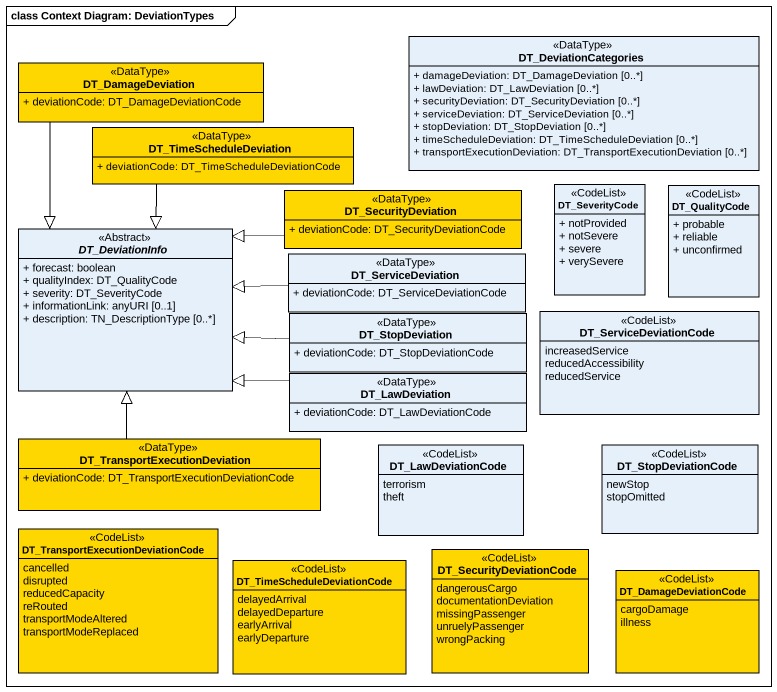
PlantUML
@startuml
mainframe class Context Diagram: DeviationTypes
hide circle
hide empty members
skinparam classAttributeIconSize 0
class DT_DamageDeviation <<DataType>> #FFD700 {
  + deviationCode: DT_DamageDeviationCode
}
class DT_DeviationCategories <<DataType>> {
  + damageDeviation: DT_DamageDeviation [0..*]
  + lawDeviation: DT_LawDeviation [0..*]
  + securityDeviation: DT_SecurityDeviation [0..*]
  + serviceDeviation: DT_ServiceDeviation [0..*]
  + stopDeviation: DT_StopDeviation [0..*]
  + timeScheduleDeviation: DT_TimeScheduleDeviation [0..*]
  + transportExecutionDeviation: DT_TransportExecutionDeviation [0..*]
}
class DT_TimeScheduleDeviation <<DataType>> #FFD700 {
  + deviationCode: DT_TimeScheduleDeviationCode
}
class DT_SecurityDeviation <<DataType>> #FFD700 {
  + deviationCode: DT_SecurityDeviationCode
}
class DT_SeverityCode <<CodeList>> {
  + notProvided
  + notSevere
  + severe
  + verySevere
}
class DT_QualityCode <<CodeList>> {
  + probable
  + reliable
  + unconfirmed
}
abstract class DT_DeviationInfo <<Abstract>> {
  + forecast: boolean
  + qualityIndex: DT_QualityCode
  + severity: DT_SeverityCode
  + informationLink: anyURI [0..1]
  + description: TN_DescriptionType [0..*]
}
class DT_ServiceDeviation <<DataType>> {
  + deviationCode: DT_ServiceDeviationCode
}
class DT_StopDeviation <<DataType>> {
  + deviationCode: DT_StopDeviationCode
}
class DT_ServiceDeviationCode <<CodeList>> {
  increasedService
  reducedAccessibility
  reducedService
}
class DT_LawDeviation <<DataType>> {
  + deviationCode: DT_LawDeviationCode
}
class "DT_TransportExecutionDeviation" as DT_TransportExecutionDeviati <<DataType>> #FFD700 {
  + deviationCode: DT_TransportExecutionDeviationCode
}
class DT_LawDeviationCode <<CodeList>> {
  terrorism
  theft
}
class DT_StopDeviationCode <<CodeList>> {
  newStop
  stopOmitted
}
class "DT_TransportExecutionDeviationCode" as DT_TransportExecutionDeviati_2 <<CodeList>> #FFD700 {
  cancelled
  disrupted
  reducedCapacity
  reRouted
  transportModeAltered
  transportModeReplaced
}
class DT_TimeScheduleDeviationCode <<CodeList>> #FFD700 {
  delayedArrival
  delayedDeparture
  earlyArrival
  earlyDeparture
}
class DT_SecurityDeviationCode <<CodeList>> #FFD700 {
  dangerousCargo
  documentationDeviation
  missingPassenger
  unruelyPassenger
  wrongPacking
}
class DT_DamageDeviationCode <<CodeList>> #FFD700 {
  cargoDamage
  illness
}
DT_DamageDeviation --|> DT_DeviationInfo
DT_TimeScheduleDeviation --|> DT_DeviationInfo
DT_SecurityDeviation -left-|> DT_DeviationInfo
DT_ServiceDeviation -left-|> DT_DeviationInfo
DT_StopDeviation -left-|> DT_DeviationInfo
DT_LawDeviation -left-|> DT_DeviationInfo
DT_TransportExecutionDeviati -up-|> DT_DeviationInfo
@enduml
